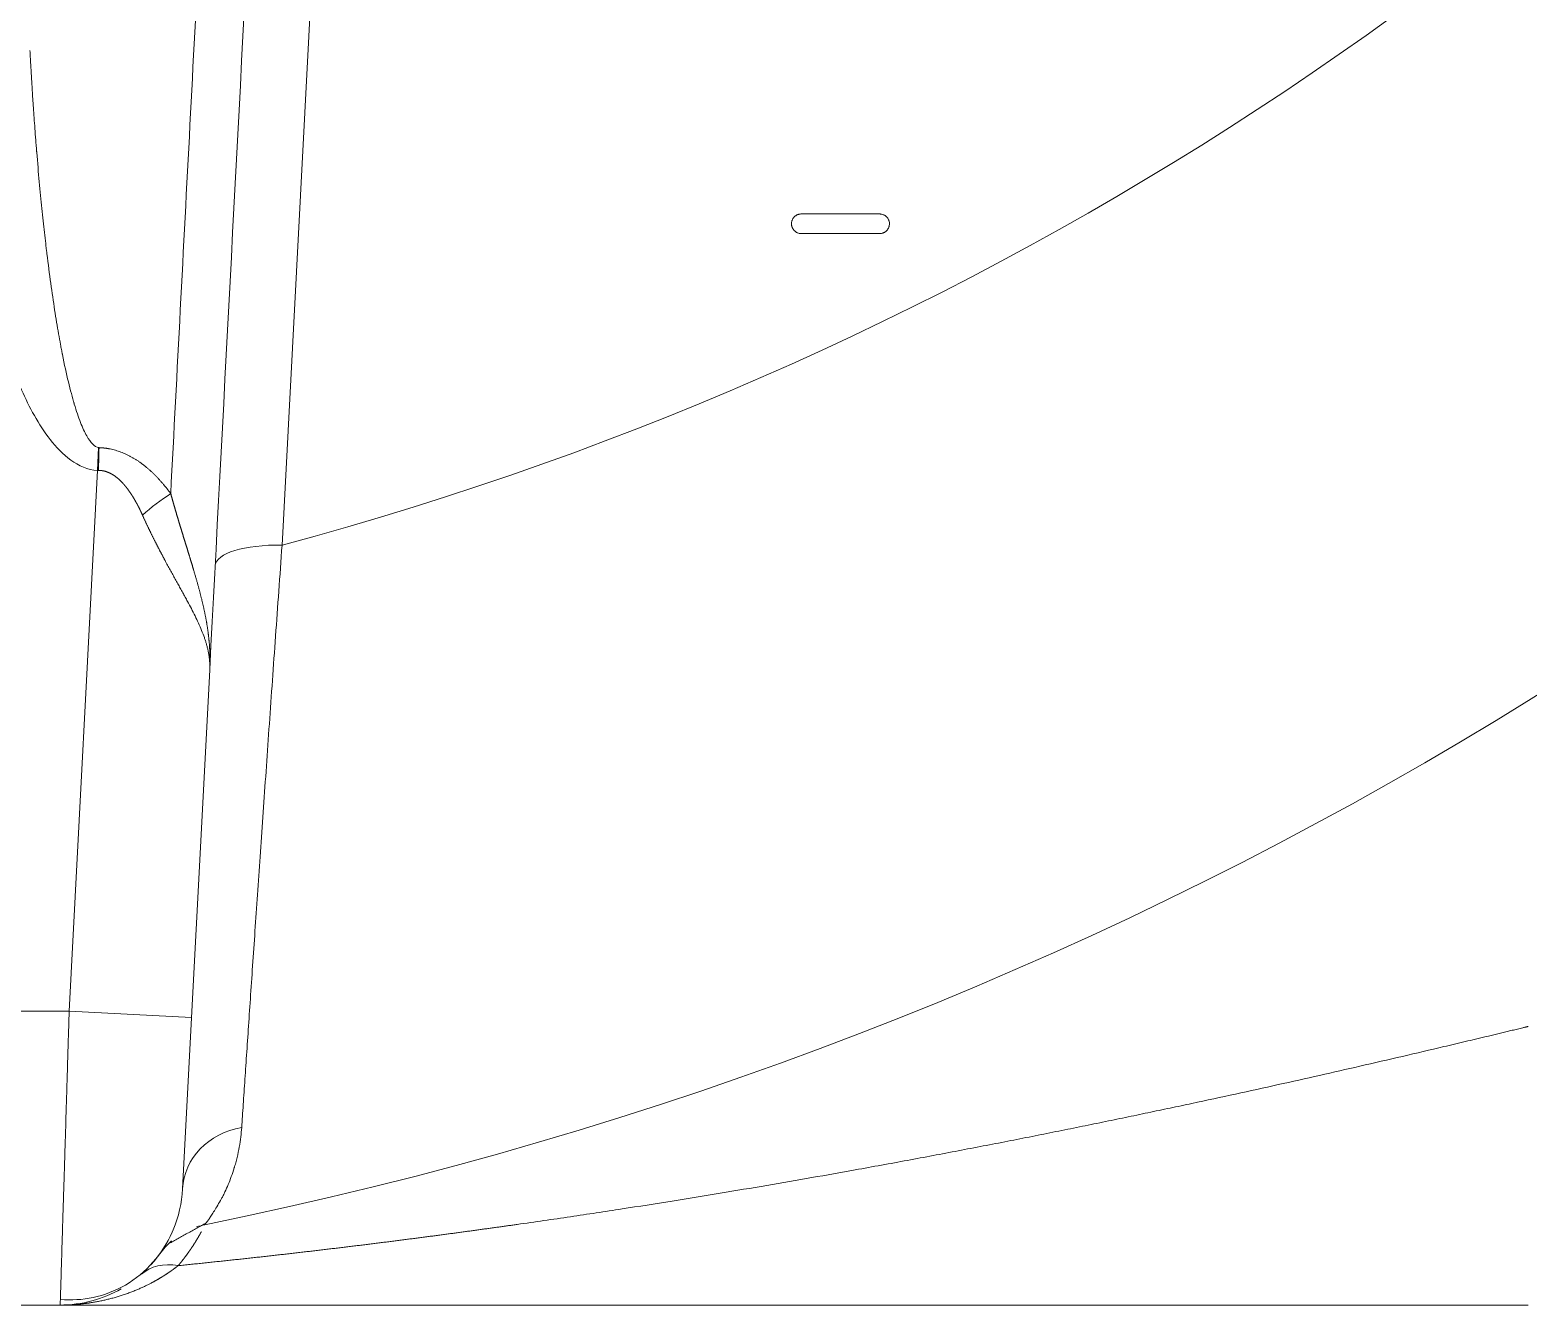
# Model space of a CAD drawing. Header units: millimetres. Extents: x 4664 to 8864, y -38 to 2932.
# Drawn here: x 6347.4 to 6400.6, y 1571.1 to 1616.5 of the extents above; entities that cross this region are included whole.
import ezdxf

# ---------------------------------------------------------------- set-up
doc = ezdxf.new("R2010")
doc.units = ezdxf.units.MM

msp = doc.modelspace()

# ---------------------------------------------------------------- linework, layer by layer
at = {"lineweight": 5}
for p, q in [((6362.103, 1707.573), (6356.369, 1598.158)), ((6377.605, 1609.93), (6374.819, 1609.93)), ((6374.819, 1609.233), (6377.605, 1609.233)), ((6349.811, 1600.817), (6349.843, 1601.625)), ((6348.804, 1581.595), (6349.811, 1600.817)), ((6353.798, 1593.723), (6352.832, 1575.273)), ((6348.804, 1581.595), (6301.515, 1581.595)), ((6353.151, 1581.367), (6348.804, 1581.595)), ((6301.834, 1571.148), (6348.484, 1571.148))]:
    msp.add_line(p, q, dxfattribs=at)
for centre, radius, start, end in [((6325.159, 1714.486), 143.338, 281.4552, 357.26473), ((6325.159, 1714.486), 120.442, 285.01823, 356.70933), ((6348.484, 1575.501), 4.353, 317.7684, 357), ((6354.145, 1571.443), 2.612, 101.4552, 108.1576), ((6354.145, 1571.443), 2.612, 130.6202, 144.3676), ((6348.484, 1575.501), 4.353, 270, 299.8791)]:
    msp.add_arc(centre, radius, start, end, dxfattribs=at)
for centre, major_axis, ratio, start_param, end_param in [((6349.865, 1600.815), (0.063, 2.611), 0.007773, 1.256835, 1.570575), ((6352.412, 1599.174), (2.1, 1.553), 0.256536, 1.383356, 1.872733), ((6356.601, 1597.294), (2.608, -0.137), 0.327583, 1.676949, 3.141593), ((6355.44, 1575.136), (2.608, -0.137), 0.904822, 1.812805, 3.141593), ((6353.102, 1570.287), (1.732, -1.955), 0.691129, 2.428279, 3.141593)]:
    msp.add_ellipse(centre, major_axis=major_axis, ratio=ratio, start_param=start_param, end_param=end_param, dxfattribs=at)
for points, knots in [([(6352.412, 1599.992), (6352.638, 1604.334), (6352.866, 1608.703), (6353.21, 1615.292), (6353.325, 1617.495), (6353.555, 1621.911), (6353.901, 1628.552), (6354.366, 1637.47), (6354.717, 1644.198), (6354.952, 1648.691), (6355.069, 1650.942), (6355.657, 1662.213), (6356.13, 1671.288), (6357.08, 1689.499), (6357.557, 1698.637), (6358.033, 1707.779)], [0, 0, 0, 0, 0.125, 0.125, 0.1875, 0.1875, 0.25, 0.375, 0.4375, 0.4375, 0.5, 0.5, 0.75, 0.75, 1, 1, 1, 1]), ([(6359.77, 1707.658), (6359.262, 1697.967), (6358.754, 1688.284), (6357.744, 1669.01), (6357.24, 1659.399), (6355.742, 1630.799), (6354.757, 1612.01), (6353.798, 1593.723)], [0, 0, 0, 0, 0.25, 0.25, 0.5, 0.5, 1, 1, 1, 1]), ([(6347.41, 1615.738), (6347.41, 1615.738), (6347.412, 1615.699), (6347.418, 1615.585), (6347.426, 1615.434), (6347.431, 1615.34), (6347.444, 1615.113), (6347.452, 1614.981), (6347.47, 1614.679), (6347.48, 1614.51), (6347.504, 1614.133), (6347.517, 1613.926), (6347.548, 1613.474), (6347.565, 1613.229), (6347.595, 1612.834), (6347.605, 1612.697), (6347.621, 1612.486), (6347.63, 1612.378), (6347.64, 1612.249), (6347.645, 1612.184), (6347.648, 1612.152), (6347.649, 1612.135), (6347.65, 1612.127), (6347.65, 1612.123), (6347.651, 1612.121), (6347.651, 1612.12), (6347.651, 1612.119), (6347.651, 1612.119), (6347.651, 1612.119), (6347.651, 1612.119), (6347.651, 1612.119), (6347.651, 1612.119), (6347.681, 1611.754), (6347.711, 1611.405), (6347.772, 1610.74), (6347.803, 1610.424), (6347.864, 1609.823), (6347.894, 1609.539), (6347.939, 1609.136), (6347.962, 1608.941), (6347.987, 1608.724), (6348, 1608.618), (6348.006, 1608.566), (6348.009, 1608.54), (6348.011, 1608.527), (6348.012, 1608.52), (6348.012, 1608.517), (6348.012, 1608.516), (6348.012, 1608.515), (6348.012, 1608.514), (6348.012, 1608.514), (6348.012, 1608.514), (6348.012, 1608.514), (6348.012, 1608.514), (6348.012, 1608.514), (6348.057, 1608.147), (6348.103, 1607.798), (6348.194, 1607.132), (6348.241, 1606.817), (6348.334, 1606.22), (6348.38, 1605.939), (6348.45, 1605.542), (6348.473, 1605.415), (6348.507, 1605.229), (6348.524, 1605.138), (6348.544, 1605.035), (6348.554, 1604.984), (6348.559, 1604.958), (6348.562, 1604.946), (6348.563, 1604.939), (6348.564, 1604.936), (6348.564, 1604.935), (6348.564, 1604.934), (6348.564, 1604.934), (6348.564, 1604.933), (6348.564, 1604.933), (6348.564, 1604.933), (6348.564, 1604.933), (6348.564, 1604.933), (6348.634, 1604.58), (6348.704, 1604.257), (6348.81, 1603.817), (6348.845, 1603.677), (6348.898, 1603.479), (6348.924, 1603.383), (6348.954, 1603.276), (6348.97, 1603.224), (6348.977, 1603.198), (6348.981, 1603.185), (6348.983, 1603.179), (6348.984, 1603.175), (6348.984, 1603.174), (6348.984, 1603.173), (6348.985, 1603.173), (6348.985, 1603.172), (6348.985, 1603.172), (6348.985, 1603.172), (6348.985, 1603.172), (6348.985, 1603.172), (6348.985, 1603.172), (6349.058, 1602.925), (6349.132, 1602.707), (6349.279, 1602.331), (6349.353, 1602.172), (6349.498, 1601.915), (6349.569, 1601.815), (6349.709, 1601.676), (6349.777, 1601.636), (6349.843, 1601.625)], [0, 0, 0, 0, 0.03125, 0.0625, 0.0625, 0.09375, 0.09375, 0.125, 0.125, 0.15625, 0.15625, 0.1875, 0.1875, 0.21875, 0.21875, 0.234375, 0.234375, 0.242187, 0.246094, 0.248047, 0.249023, 0.249512, 0.249756, 0.249878, 0.249939, 0.249969, 0.249985, 0.249992, 0.249996, 0.249998, 0.249998, 0.25, 0.25, 0.3125, 0.3125, 0.375, 0.375, 0.4375, 0.4375, 0.46875, 0.484375, 0.492187, 0.496094, 0.498047, 0.499023, 0.499512, 0.499756, 0.499878, 0.499939, 0.499969, 0.499985, 0.499992, 0.499996, 0.499996, 0.5, 0.5, 0.5625, 0.5625, 0.625, 0.625, 0.6875, 0.6875, 0.71875, 0.71875, 0.734375, 0.742187, 0.746094, 0.748047, 0.749023, 0.749512, 0.749756, 0.749878, 0.749939, 0.749969, 0.749985, 0.749992, 0.749996, 0.749996, 0.75, 0.75, 0.8125, 0.8125, 0.84375, 0.84375, 0.859375, 0.867187, 0.871094, 0.873047, 0.874023, 0.874512, 0.874756, 0.874878, 0.874939, 0.874969, 0.874985, 0.874992, 0.874996, 0.874998, 0.874998, 0.875, 0.875, 0.90625, 0.90625, 0.9375, 0.9375, 0.96875, 0.96875, 1, 1, 1, 1]), ([(6349.811, 1600.817), (6349.462, 1600.831), (6349.138, 1600.98), (6348.58, 1601.387), (6348.344, 1601.64), (6347.71, 1602.452), (6347.388, 1603.06), (6346.555, 1604.918), (6346.17, 1606.24), (6345.556, 1608.879), (6345.332, 1610.211), (6344.989, 1612.894), (6344.873, 1614.244), (6344.802, 1615.602)], [0, 0, 0, 0, 0.0625, 0.0625, 0.125, 0.125, 0.25, 0.25, 0.5, 0.5, 0.75, 0.75, 1, 1, 1, 1]), ([(6374.819, 1609.93), (6374.808, 1609.93), (6374.784, 1609.929), (6374.75, 1609.923), (6374.727, 1609.918), (6374.71, 1609.912), (6374.705, 1609.91), (6374.694, 1609.906), (6374.688, 1609.904), (6374.672, 1609.897), (6374.651, 1609.887), (6374.631, 1609.875), (6374.619, 1609.866), (6374.617, 1609.865), (6374.612, 1609.861), (6374.609, 1609.859), (6374.602, 1609.854), (6374.598, 1609.85), (6374.584, 1609.839), (6374.568, 1609.823), (6374.552, 1609.805), (6374.542, 1609.792), (6374.538, 1609.787), (6374.531, 1609.778), (6374.528, 1609.773), (6374.513, 1609.748), (6374.502, 1609.728), (6374.492, 1609.701), (6374.49, 1609.696), (6374.487, 1609.685), (6374.485, 1609.679), (6374.481, 1609.663), (6374.478, 1609.652), (6374.472, 1609.619), (6374.471, 1609.596), (6374.471, 1609.568), (6374.472, 1609.563), (6374.472, 1609.551), (6374.473, 1609.546), (6374.475, 1609.529), (6374.479, 1609.507), (6374.484, 1609.486), (6374.489, 1609.47), (6374.491, 1609.465), (6374.495, 1609.454), (6374.497, 1609.449), (6374.508, 1609.424), (6374.519, 1609.404), (6374.537, 1609.377), (6374.544, 1609.368), (6374.555, 1609.355), (6374.558, 1609.351), (6374.566, 1609.343), (6374.57, 1609.339), (6374.589, 1609.319), (6374.607, 1609.305), (6374.635, 1609.286), (6374.644, 1609.28), (6374.657, 1609.274), (6374.659, 1609.272), (6374.664, 1609.27), (6374.672, 1609.266), (6374.68, 1609.262), (6374.706, 1609.252), (6374.728, 1609.245), (6374.756, 1609.239), (6374.761, 1609.238), (6374.773, 1609.236), (6374.779, 1609.236), (6374.796, 1609.234), (6374.808, 1609.233), (6374.819, 1609.233)], [0, 0, 0, 0, 0.03125, 0.0625, 0.09375, 0.09375, 0.109375, 0.109375, 0.125, 0.125, 0.15625, 0.1875, 0.1875, 0.195313, 0.195313, 0.203125, 0.203125, 0.21875, 0.21875, 0.25, 0.28125, 0.28125, 0.296875, 0.296875, 0.3125, 0.3125, 0.375, 0.375, 0.390625, 0.390625, 0.40625, 0.40625, 0.4375, 0.4375, 0.5, 0.5, 0.515625, 0.515625, 0.53125, 0.53125, 0.5625, 0.59375, 0.59375, 0.609375, 0.609375, 0.625, 0.625, 0.6875, 0.6875, 0.71875, 0.71875, 0.734375, 0.734375, 0.75, 0.75, 0.8125, 0.8125, 0.84375, 0.84375, 0.851562, 0.851562, 0.859375, 0.875, 0.875, 0.9375, 0.9375, 0.953125, 0.953125, 0.96875, 0.96875, 1, 1, 1, 1]), ([(6377.605, 1609.233), (6377.617, 1609.233), (6377.64, 1609.234), (6377.675, 1609.24), (6377.697, 1609.246), (6377.714, 1609.251), (6377.72, 1609.253), (6377.731, 1609.257), (6377.737, 1609.259), (6377.753, 1609.266), (6377.774, 1609.276), (6377.794, 1609.288), (6377.806, 1609.297), (6377.808, 1609.298), (6377.813, 1609.302), (6377.815, 1609.304), (6377.822, 1609.309), (6377.827, 1609.313), (6377.84, 1609.324), (6377.857, 1609.34), (6377.872, 1609.358), (6377.883, 1609.372), (6377.887, 1609.376), (6377.893, 1609.386), (6377.897, 1609.391), (6377.912, 1609.415), (6377.922, 1609.436), (6377.933, 1609.462), (6377.934, 1609.468), (6377.938, 1609.479), (6377.94, 1609.484), (6377.944, 1609.501), (6377.947, 1609.512), (6377.952, 1609.545), (6377.954, 1609.567), (6377.953, 1609.595), (6377.953, 1609.601), (6377.952, 1609.612), (6377.952, 1609.618), (6377.95, 1609.634), (6377.946, 1609.656), (6377.94, 1609.678), (6377.935, 1609.693), (6377.933, 1609.699), (6377.929, 1609.709), (6377.927, 1609.714), (6377.916, 1609.74), (6377.906, 1609.759), (6377.887, 1609.786), (6377.88, 1609.795), (6377.87, 1609.808), (6377.866, 1609.812), (6377.859, 1609.821), (6377.855, 1609.825), (6377.835, 1609.844), (6377.818, 1609.858), (6377.79, 1609.877), (6377.78, 1609.883), (6377.765, 1609.891), (6377.76, 1609.894), (6377.75, 1609.898), (6377.745, 1609.901), (6377.719, 1609.912), (6377.697, 1609.918), (6377.669, 1609.924), (6377.663, 1609.925), (6377.652, 1609.927), (6377.646, 1609.927), (6377.629, 1609.929), (6377.617, 1609.93), (6377.605, 1609.93)], [0, 0, 0, 0, 0.03125, 0.0625, 0.09375, 0.09375, 0.109375, 0.109375, 0.125, 0.125, 0.15625, 0.1875, 0.1875, 0.195313, 0.195313, 0.203125, 0.203125, 0.21875, 0.21875, 0.25, 0.28125, 0.28125, 0.296875, 0.296875, 0.3125, 0.3125, 0.375, 0.375, 0.390625, 0.390625, 0.40625, 0.40625, 0.4375, 0.4375, 0.5, 0.5, 0.515625, 0.515625, 0.53125, 0.53125, 0.5625, 0.59375, 0.59375, 0.609375, 0.609375, 0.625, 0.625, 0.6875, 0.6875, 0.71875, 0.71875, 0.734375, 0.734375, 0.75, 0.75, 0.8125, 0.8125, 0.84375, 0.84375, 0.859375, 0.859375, 0.875, 0.875, 0.9375, 0.9375, 0.953125, 0.953125, 0.96875, 0.96875, 1, 1, 1, 1]), ([(6349.865, 1601.622), (6349.869, 1601.622), (6349.875, 1601.621), (6349.885, 1601.621), (6349.895, 1601.621), (6349.905, 1601.62), (6349.915, 1601.62), (6349.924, 1601.619), (6349.934, 1601.619), (6349.944, 1601.618), (6349.954, 1601.618), (6349.964, 1601.617), (6349.974, 1601.616), (6349.984, 1601.616), (6349.994, 1601.615), (6350.003, 1601.614), (6350.013, 1601.613), (6350.023, 1601.612), (6350.033, 1601.611), (6350.043, 1601.61), (6350.053, 1601.609), (6350.063, 1601.608), (6350.073, 1601.607), (6350.082, 1601.606), (6350.092, 1601.604), (6350.102, 1601.603), (6350.112, 1601.602), (6350.122, 1601.601), (6350.132, 1601.599), (6350.142, 1601.598), (6350.152, 1601.596), (6350.162, 1601.595), (6350.172, 1601.593), (6350.181, 1601.591), (6350.191, 1601.59), (6350.201, 1601.588), (6350.211, 1601.586), (6350.221, 1601.584), (6350.231, 1601.582), (6350.241, 1601.581), (6350.251, 1601.579), (6350.289, 1601.571), (6350.356, 1601.556), (6350.451, 1601.53), (6350.546, 1601.501), (6350.639, 1601.468), (6350.731, 1601.432), (6350.82, 1601.392), (6350.91, 1601.349), (6350.997, 1601.303), (6351.083, 1601.255), (6351.167, 1601.204), (6351.25, 1601.15), (6351.317, 1601.103), (6351.369, 1601.065), (6351.407, 1601.037), (6351.444, 1601.008), (6351.482, 1600.979), (6351.519, 1600.949), (6351.556, 1600.919), (6351.593, 1600.888), (6351.629, 1600.856), (6351.666, 1600.824), (6351.702, 1600.791), (6351.738, 1600.758), (6351.774, 1600.724), (6351.81, 1600.689), (6351.846, 1600.654), (6351.881, 1600.619), (6351.927, 1600.572), (6351.982, 1600.514), (6352.046, 1600.443), (6352.11, 1600.37), (6352.16, 1600.312), (6352.195, 1600.269), (6352.217, 1600.243), (6352.238, 1600.216), (6352.26, 1600.19), (6352.282, 1600.162), (6352.303, 1600.135), (6352.325, 1600.107), (6352.347, 1600.079), (6352.368, 1600.05), (6352.39, 1600.021), (6352.405, 1600.002), (6352.412, 1599.992)], [0, 0, 0, 0, 0.003096, 0.006194, 0.009292, 0.012391, 0.015492, 0.018593, 0.021696, 0.024801, 0.027906, 0.031014, 0.034123, 0.037233, 0.040345, 0.043459, 0.046575, 0.049692, 0.052812, 0.055934, 0.059057, 0.062183, 0.065312, 0.068442, 0.071575, 0.07471, 0.077848, 0.080988, 0.084132, 0.087277, 0.090426, 0.093577, 0.096732, 0.099889, 0.103049, 0.106213, 0.10938, 0.112549, 0.115723, 0.118899, 0.122079, 0.125263, 0.155904, 0.186838, 0.218117, 0.249795, 0.280514, 0.311573, 0.343012, 0.374874, 0.405803, 0.437044, 0.468627, 0.500584, 0.515525, 0.530545, 0.545645, 0.560828, 0.576096, 0.591452, 0.606896, 0.622432, 0.638062, 0.653787, 0.66961, 0.685532, 0.701555, 0.717682, 0.733914, 0.750252, 0.780585, 0.811464, 0.842899, 0.8749, 0.885815, 0.89682, 0.907916, 0.919104, 0.930383, 0.941754, 0.953218, 0.964774, 0.976423, 0.988165, 1, 1, 1, 1]), ([(6351.407, 1599.226), (6351.405, 1599.232), (6351.399, 1599.243), (6351.392, 1599.261), (6351.384, 1599.278), (6351.376, 1599.295), (6351.368, 1599.311), (6351.36, 1599.328), (6351.353, 1599.345), (6351.345, 1599.361), (6351.337, 1599.378), (6351.329, 1599.394), (6351.321, 1599.41), (6351.313, 1599.427), (6351.305, 1599.443), (6351.297, 1599.459), (6351.289, 1599.475), (6351.282, 1599.49), (6351.274, 1599.506), (6351.266, 1599.522), (6351.258, 1599.537), (6351.25, 1599.553), (6351.242, 1599.568), (6351.234, 1599.583), (6351.226, 1599.598), (6351.218, 1599.613), (6351.21, 1599.628), (6351.202, 1599.643), (6351.194, 1599.658), (6351.186, 1599.673), (6351.178, 1599.687), (6351.17, 1599.702), (6351.162, 1599.716), (6351.154, 1599.73), (6351.146, 1599.745), (6351.137, 1599.759), (6351.129, 1599.773), (6351.121, 1599.787), (6351.113, 1599.801), (6351.105, 1599.814), (6351.097, 1599.828), (6351.089, 1599.842), (6351.081, 1599.855), (6351.072, 1599.868), (6351.064, 1599.882), (6351.056, 1599.895), (6351.048, 1599.908), (6351.04, 1599.921), (6351.032, 1599.934), (6351.023, 1599.947), (6351.015, 1599.959), (6351.007, 1599.972), (6350.999, 1599.984), (6350.99, 1599.997), (6350.982, 1600.009), (6350.974, 1600.022), (6350.966, 1600.034), (6350.957, 1600.046), (6350.949, 1600.058), (6350.941, 1600.07), (6350.933, 1600.081), (6350.924, 1600.093), (6350.916, 1600.105), (6350.908, 1600.116), (6350.899, 1600.127), (6350.891, 1600.139), (6350.883, 1600.15), (6350.874, 1600.161), (6350.866, 1600.172), (6350.858, 1600.183), (6350.849, 1600.194), (6350.841, 1600.205), (6350.833, 1600.215), (6350.824, 1600.226), (6350.816, 1600.236), (6350.808, 1600.247), (6350.799, 1600.257), (6350.791, 1600.267), (6350.782, 1600.277), (6350.774, 1600.287), (6350.765, 1600.297), (6350.757, 1600.307), (6350.749, 1600.317), (6350.74, 1600.326), (6350.732, 1600.336), (6350.723, 1600.345), (6350.714, 1600.356), (6350.704, 1600.367), (6350.693, 1600.379), (6350.681, 1600.39), (6350.67, 1600.402), (6350.659, 1600.414), (6350.648, 1600.425), (6350.637, 1600.436), (6350.625, 1600.447), (6350.614, 1600.458), (6350.603, 1600.469), (6350.591, 1600.479), (6350.58, 1600.49), (6350.569, 1600.5), (6350.558, 1600.51), (6350.546, 1600.52), (6350.535, 1600.529), (6350.523, 1600.539), (6350.512, 1600.548), (6350.501, 1600.557), (6350.489, 1600.567), (6350.478, 1600.575), (6350.466, 1600.584), (6350.455, 1600.593), (6350.444, 1600.601), (6350.432, 1600.609), (6350.421, 1600.618), (6350.409, 1600.625), (6350.398, 1600.633), (6350.386, 1600.641), (6350.375, 1600.648), (6350.363, 1600.656), (6350.352, 1600.663), (6350.34, 1600.67), (6350.328, 1600.676), (6350.317, 1600.683), (6350.305, 1600.69), (6350.294, 1600.696), (6350.282, 1600.702), (6350.27, 1600.708), (6350.259, 1600.714), (6350.247, 1600.72), (6350.235, 1600.725), (6350.224, 1600.73), (6350.212, 1600.736), (6350.2, 1600.741), (6350.189, 1600.745), (6350.177, 1600.75), (6350.165, 1600.755), (6350.153, 1600.759), (6350.142, 1600.763), (6350.13, 1600.767), (6350.118, 1600.771), (6350.106, 1600.775), (6350.095, 1600.778), (6350.083, 1600.782), (6350.071, 1600.785), (6350.059, 1600.788), (6350.047, 1600.791), (6350.036, 1600.794), (6350.024, 1600.796), (6350.012, 1600.799), (6350, 1600.801), (6349.988, 1600.803), (6349.976, 1600.805), (6349.964, 1600.807), (6349.952, 1600.809), (6349.941, 1600.81), (6349.929, 1600.811), (6349.917, 1600.813), (6349.905, 1600.813), (6349.893, 1600.814), (6349.881, 1600.815), (6349.869, 1600.815), (6349.857, 1600.816), (6349.849, 1600.816), (6349.845, 1600.816)], [0, 0, 0, 0, 0.008114, 0.016192, 0.024235, 0.032243, 0.040216, 0.048154, 0.056057, 0.063926, 0.071759, 0.079557, 0.087321, 0.09505, 0.102744, 0.110404, 0.118029, 0.125619, 0.133175, 0.140697, 0.148184, 0.155637, 0.163056, 0.17044, 0.17779, 0.185106, 0.192388, 0.199636, 0.20685, 0.214031, 0.221177, 0.22829, 0.235369, 0.242414, 0.249426, 0.256404, 0.263349, 0.27026, 0.277138, 0.283983, 0.290795, 0.297573, 0.304319, 0.311032, 0.317711, 0.324358, 0.330972, 0.337554, 0.344103, 0.350619, 0.357103, 0.363555, 0.369975, 0.376362, 0.382717, 0.38904, 0.395331, 0.401591, 0.407818, 0.414014, 0.420179, 0.426312, 0.432414, 0.438484, 0.444523, 0.450532, 0.456509, 0.462455, 0.468371, 0.474256, 0.48011, 0.485934, 0.491728, 0.497491, 0.503225, 0.508928, 0.514602, 0.520246, 0.52586, 0.531445, 0.537001, 0.542527, 0.548024, 0.553492, 0.558932, 0.564342, 0.569725, 0.576759, 0.583746, 0.590685, 0.597578, 0.604425, 0.611225, 0.61798, 0.62469, 0.631355, 0.637975, 0.644551, 0.651084, 0.657574, 0.66402, 0.670425, 0.676787, 0.683109, 0.689389, 0.695629, 0.701829, 0.707989, 0.714111, 0.720194, 0.726239, 0.732247, 0.738218, 0.744153, 0.750052, 0.755917, 0.761746, 0.767542, 0.773305, 0.779035, 0.784733, 0.790399, 0.796035, 0.801641, 0.807217, 0.812765, 0.818285, 0.823777, 0.829243, 0.834684, 0.840099, 0.84549, 0.850857, 0.856201, 0.861524, 0.866825, 0.872106, 0.877367, 0.88261, 0.887834, 0.893042, 0.898233, 0.903408, 0.90857, 0.913717, 0.918852, 0.923975, 0.929086, 0.934188, 0.93928, 0.944364, 0.949441, 0.954511, 0.959575, 0.964635, 0.969691, 0.974744, 0.979796, 0.984846, 0.989896, 0.994947, 1, 1, 1, 1]), ([(6352.412, 1599.992), (6352.414, 1599.984), (6352.419, 1599.967), (6352.426, 1599.941), (6352.433, 1599.916), (6352.44, 1599.89), (6352.447, 1599.864), (6352.454, 1599.839), (6352.461, 1599.813), (6352.469, 1599.788), (6352.476, 1599.762), (6352.483, 1599.737), (6352.49, 1599.711), (6352.497, 1599.686), (6352.505, 1599.66), (6352.512, 1599.635), (6352.519, 1599.609), (6352.527, 1599.584), (6352.534, 1599.558), (6352.541, 1599.533), (6352.549, 1599.507), (6352.556, 1599.482), (6352.563, 1599.456), (6352.571, 1599.431), (6352.578, 1599.406), (6352.586, 1599.38), (6352.593, 1599.355), (6352.6, 1599.329), (6352.608, 1599.304), (6352.615, 1599.279), (6352.623, 1599.253), (6352.63, 1599.228), (6352.638, 1599.202), (6352.646, 1599.177), (6352.653, 1599.152), (6352.661, 1599.126), (6352.668, 1599.101), (6352.676, 1599.076), (6352.683, 1599.05), (6352.691, 1599.025), (6352.699, 1599), (6352.706, 1598.975), (6352.714, 1598.949), (6352.722, 1598.924), (6352.729, 1598.899), (6352.737, 1598.873), (6352.745, 1598.848), (6352.752, 1598.823), (6352.76, 1598.798), (6352.768, 1598.773), (6352.775, 1598.747), (6352.783, 1598.722), (6352.791, 1598.697), (6352.798, 1598.672), (6352.806, 1598.647), (6352.814, 1598.622), (6352.822, 1598.596), (6352.829, 1598.571), (6352.837, 1598.546), (6352.845, 1598.521), (6352.853, 1598.496), (6352.86, 1598.471), (6352.868, 1598.446), (6352.876, 1598.421), (6352.884, 1598.396), (6352.891, 1598.371), (6352.899, 1598.346), (6352.907, 1598.321), (6352.914, 1598.296), (6352.922, 1598.271), (6352.93, 1598.246), (6352.938, 1598.221), (6352.945, 1598.196), (6352.953, 1598.171), (6352.961, 1598.146), (6352.969, 1598.121), (6352.976, 1598.096), (6352.984, 1598.071), (6352.992, 1598.046), (6352.999, 1598.022), (6353.007, 1597.997), (6353.015, 1597.972), (6353.022, 1597.947), (6353.03, 1597.922), (6353.038, 1597.897), (6353.045, 1597.873), (6353.053, 1597.848), (6353.061, 1597.823), (6353.068, 1597.798), (6353.076, 1597.774), (6353.083, 1597.749), (6353.091, 1597.724), (6353.098, 1597.7), (6353.106, 1597.675), (6353.113, 1597.65), (6353.121, 1597.626), (6353.128, 1597.601), (6353.136, 1597.576), (6353.143, 1597.552), (6353.151, 1597.527), (6353.158, 1597.503), (6353.166, 1597.478), (6353.173, 1597.453), (6353.18, 1597.429), (6353.188, 1597.404), (6353.195, 1597.38), (6353.202, 1597.355), (6353.21, 1597.331), (6353.22, 1597.296), (6353.233, 1597.251), (6353.25, 1597.195), (6353.266, 1597.14), (6353.282, 1597.085), (6353.297, 1597.031), (6353.313, 1596.977), (6353.328, 1596.924), (6353.343, 1596.87), (6353.358, 1596.818), (6353.372, 1596.765), (6353.387, 1596.713), (6353.401, 1596.661), (6353.415, 1596.61), (6353.429, 1596.559), (6353.442, 1596.508), (6353.455, 1596.458), (6353.468, 1596.407), (6353.481, 1596.358), (6353.493, 1596.308), (6353.506, 1596.259), (6353.518, 1596.211), (6353.529, 1596.162), (6353.541, 1596.115), (6353.552, 1596.067), (6353.563, 1596.02), (6353.574, 1595.973), (6353.584, 1595.926), (6353.594, 1595.88), (6353.604, 1595.834), (6353.614, 1595.788), (6353.624, 1595.743), (6353.633, 1595.697), (6353.642, 1595.653), (6353.65, 1595.608), (6353.659, 1595.564), (6353.667, 1595.52), (6353.675, 1595.477), (6353.683, 1595.434), (6353.69, 1595.391), (6353.697, 1595.348), (6353.704, 1595.306), (6353.711, 1595.264), (6353.717, 1595.223), (6353.723, 1595.181), (6353.729, 1595.14), (6353.735, 1595.099), (6353.74, 1595.059), (6353.746, 1595.019), (6353.751, 1594.979), (6353.755, 1594.939), (6353.76, 1594.9), (6353.764, 1594.861), (6353.768, 1594.822), (6353.772, 1594.784), (6353.776, 1594.745), (6353.779, 1594.708), (6353.783, 1594.67), (6353.786, 1594.633), (6353.788, 1594.595), (6353.791, 1594.559), (6353.793, 1594.522), (6353.796, 1594.486), (6353.798, 1594.45), (6353.799, 1594.414), (6353.801, 1594.379), (6353.803, 1594.343), (6353.804, 1594.308), (6353.805, 1594.274), (6353.806, 1594.239), (6353.806, 1594.205), (6353.807, 1594.171), (6353.807, 1594.138), (6353.808, 1594.104), (6353.808, 1594.071), (6353.808, 1594.038), (6353.807, 1594.006), (6353.807, 1593.973), (6353.806, 1593.941), (6353.806, 1593.909), (6353.805, 1593.878), (6353.804, 1593.846), (6353.803, 1593.815), (6353.801, 1593.784), (6353.8, 1593.754), (6353.799, 1593.733), (6353.798, 1593.723)], [0, 0, 0, 0, 0.003646, 0.007293, 0.010943, 0.014594, 0.018247, 0.021902, 0.025558, 0.029217, 0.032877, 0.036539, 0.040202, 0.043868, 0.047535, 0.051204, 0.054875, 0.058547, 0.062222, 0.065898, 0.069576, 0.073255, 0.076937, 0.08062, 0.084305, 0.087992, 0.09168, 0.095371, 0.099063, 0.102757, 0.106452, 0.11015, 0.113849, 0.11755, 0.121253, 0.124957, 0.128663, 0.132372, 0.136081, 0.139793, 0.143506, 0.147221, 0.150938, 0.154657, 0.158377, 0.162099, 0.165823, 0.169548, 0.173275, 0.177004, 0.180735, 0.184468, 0.188202, 0.191938, 0.195675, 0.199415, 0.203156, 0.206898, 0.210643, 0.214389, 0.218137, 0.221887, 0.225638, 0.229391, 0.233145, 0.236902, 0.24066, 0.244419, 0.248181, 0.251944, 0.255708, 0.259475, 0.263243, 0.267012, 0.270784, 0.274556, 0.278331, 0.282107, 0.285885, 0.289664, 0.293445, 0.297228, 0.301012, 0.304798, 0.308585, 0.312374, 0.316165, 0.319957, 0.323751, 0.327546, 0.331343, 0.335141, 0.338941, 0.342743, 0.346546, 0.35035, 0.354156, 0.357964, 0.361773, 0.365583, 0.369395, 0.373209, 0.377024, 0.38084, 0.384658, 0.388477, 0.392298, 0.39612, 0.399944, 0.408677, 0.417372, 0.426029, 0.434648, 0.443229, 0.451772, 0.460276, 0.468742, 0.47717, 0.485559, 0.493909, 0.502221, 0.510494, 0.518728, 0.526922, 0.535078, 0.543194, 0.551272, 0.559309, 0.567308, 0.575266, 0.583185, 0.591065, 0.598904, 0.606704, 0.614464, 0.622184, 0.629863, 0.637503, 0.645102, 0.652661, 0.66018, 0.667658, 0.675096, 0.682494, 0.689851, 0.697167, 0.704442, 0.711677, 0.718871, 0.726024, 0.733137, 0.740208, 0.747239, 0.754228, 0.761177, 0.768084, 0.774951, 0.781776, 0.78856, 0.795303, 0.802005, 0.808666, 0.815285, 0.821864, 0.828401, 0.834896, 0.841351, 0.847764, 0.854136, 0.860466, 0.866755, 0.873003, 0.879209, 0.885374, 0.891498, 0.897581, 0.903622, 0.909621, 0.91558, 0.921497, 0.927372, 0.933207, 0.939, 0.944752, 0.950462, 0.956131, 0.961759, 0.967346, 0.972891, 0.978395, 0.983858, 0.98928, 0.994661, 1, 1, 1, 1]), ([(6353.798, 1593.723), (6353.799, 1593.727), (6353.799, 1593.733), (6353.799, 1593.743), (6353.8, 1593.753), (6353.8, 1593.763), (6353.801, 1593.773), (6353.801, 1593.782), (6353.801, 1593.792), (6353.801, 1593.802), (6353.801, 1593.811), (6353.802, 1593.821), (6353.802, 1593.83), (6353.802, 1593.84), (6353.802, 1593.849), (6353.802, 1593.858), (6353.802, 1593.868), (6353.802, 1593.877), (6353.801, 1593.886), (6353.801, 1593.896), (6353.801, 1593.905), (6353.801, 1593.914), (6353.801, 1593.923), (6353.8, 1593.932), (6353.8, 1593.941), (6353.8, 1593.95), (6353.799, 1593.959), (6353.799, 1593.968), (6353.798, 1593.976), (6353.798, 1593.985), (6353.797, 1593.994), (6353.797, 1594.002), (6353.796, 1594.011), (6353.796, 1594.02), (6353.795, 1594.028), (6353.794, 1594.037), (6353.794, 1594.045), (6353.793, 1594.054), (6353.792, 1594.062), (6353.792, 1594.07), (6353.791, 1594.079), (6353.79, 1594.087), (6353.789, 1594.095), (6353.788, 1594.103), (6353.788, 1594.111), (6353.787, 1594.119), (6353.786, 1594.127), (6353.785, 1594.135), (6353.784, 1594.143), (6353.783, 1594.151), (6353.782, 1594.159), (6353.781, 1594.167), (6353.78, 1594.174), (6353.779, 1594.182), (6353.778, 1594.19), (6353.777, 1594.197), (6353.776, 1594.205), (6353.775, 1594.212), (6353.774, 1594.22), (6353.773, 1594.227), (6353.772, 1594.235), (6353.771, 1594.242), (6353.769, 1594.249), (6353.768, 1594.257), (6353.767, 1594.264), (6353.766, 1594.271), (6353.765, 1594.278), (6353.757, 1594.324), (6353.741, 1594.407), (6353.713, 1594.527), (6353.681, 1594.644), (6353.646, 1594.758), (6353.592, 1594.918), (6353.513, 1595.126), (6353.401, 1595.383), (6353.278, 1595.64), (6353.148, 1595.897), (6353.029, 1596.12), (6352.926, 1596.311), (6352.84, 1596.468), (6352.752, 1596.627), (6352.663, 1596.787), (6352.573, 1596.949), (6352.483, 1597.113), (6352.392, 1597.278), (6352.3, 1597.445), (6352.234, 1597.568), (6352.192, 1597.646), (6352.174, 1597.68), (6352.156, 1597.713), (6352.138, 1597.746), (6352.12, 1597.78), (6352.102, 1597.813), (6352.085, 1597.847), (6352.067, 1597.881), (6352.049, 1597.915), (6352.031, 1597.949), (6352.013, 1597.983), (6351.996, 1598.017), (6351.978, 1598.051), (6351.96, 1598.085), (6351.942, 1598.12), (6351.925, 1598.154), (6351.907, 1598.188), (6351.889, 1598.223), (6351.872, 1598.258), (6351.854, 1598.293), (6351.837, 1598.327), (6351.819, 1598.362), (6351.801, 1598.397), (6351.784, 1598.433), (6351.766, 1598.468), (6351.749, 1598.503), (6351.731, 1598.538), (6351.714, 1598.574), (6351.697, 1598.609), (6351.679, 1598.645), (6351.662, 1598.681), (6351.645, 1598.716), (6351.628, 1598.752), (6351.61, 1598.788), (6351.593, 1598.824), (6351.576, 1598.86), (6351.559, 1598.897), (6351.542, 1598.933), (6351.525, 1598.969), (6351.508, 1599.006), (6351.491, 1599.042), (6351.474, 1599.079), (6351.457, 1599.116), (6351.441, 1599.152), (6351.424, 1599.189), (6351.413, 1599.214), (6351.407, 1599.226)], [0, 0, 0, 0, 0.002241, 0.004472, 0.006691, 0.008901, 0.011099, 0.013286, 0.015463, 0.017629, 0.019785, 0.02193, 0.024063, 0.026187, 0.028299, 0.030401, 0.032492, 0.034572, 0.036642, 0.038701, 0.040749, 0.042787, 0.044813, 0.046829, 0.048835, 0.050829, 0.052813, 0.054786, 0.056748, 0.0587, 0.060641, 0.062571, 0.064491, 0.066399, 0.068297, 0.070185, 0.072061, 0.073927, 0.075782, 0.077627, 0.07946, 0.081283, 0.083096, 0.084897, 0.086688, 0.088468, 0.090238, 0.091996, 0.093744, 0.095481, 0.097208, 0.098924, 0.100629, 0.102323, 0.104006, 0.105679, 0.107342, 0.108993, 0.110634, 0.112264, 0.113883, 0.115491, 0.117089, 0.118676, 0.120253, 0.121819, 0.123373, 0.124918, 0.151665, 0.177527, 0.202504, 0.226597, 0.249807, 0.302644, 0.354047, 0.404035, 0.452632, 0.499863, 0.528051, 0.556122, 0.584083, 0.611939, 0.639696, 0.667361, 0.69494, 0.72244, 0.749867, 0.75524, 0.760615, 0.765992, 0.771372, 0.776754, 0.782138, 0.787524, 0.792914, 0.798305, 0.803699, 0.809096, 0.814496, 0.819898, 0.825303, 0.83071, 0.836121, 0.841534, 0.846951, 0.85237, 0.857793, 0.863218, 0.868647, 0.874079, 0.879514, 0.884952, 0.890394, 0.895839, 0.901288, 0.90674, 0.912195, 0.917654, 0.923117, 0.928583, 0.934053, 0.939527, 0.945005, 0.950486, 0.955972, 0.961461, 0.966954, 0.972451, 0.977953, 0.983458, 0.988968, 0.994482, 1, 1, 1, 1]), ([(6356.369, 1598.158), (6356.33, 1597.61), (6356.252, 1596.522), (6356.137, 1594.917), (6356.026, 1593.341), (6355.917, 1591.8), (6355.847, 1590.797), (6355.778, 1589.809), (6355.744, 1589.322), (6355.678, 1588.364), (6355.645, 1587.893), (6355.581, 1586.967), (6355.549, 1586.512), (6355.488, 1585.621), (6355.458, 1585.185), (6355.399, 1584.331), (6355.371, 1583.915), (6355.315, 1583.102), (6355.288, 1582.706), (6355.236, 1581.936), (6355.211, 1581.563), (6355.162, 1580.839), (6355.138, 1580.488), (6355.093, 1579.813), (6355.071, 1579.487), (6355.029, 1578.862), (6355.009, 1578.563), (6354.97, 1577.991), (6354.952, 1577.719), (6354.935, 1577.46)], [0, 0, 0, 0, 0.0625, 0.125, 0.1875, 0.25, 0.3125, 0.3125, 0.375, 0.375, 0.4375, 0.4375, 0.5, 0.5, 0.5625, 0.5625, 0.625, 0.625, 0.6875, 0.6875, 0.75, 0.75, 0.8125, 0.8125, 0.875, 0.875, 0.9375, 0.9375, 1, 1, 1, 1]), ([(6348.491, 1571.348), (6348.493, 1571.408), (6348.495, 1571.481), (6348.5, 1571.662), (6348.504, 1571.773), (6348.512, 1572.028), (6348.516, 1572.172), (6348.526, 1572.493), (6348.531, 1572.669), (6348.543, 1573.055), (6348.549, 1573.264), (6348.559, 1573.6), (6348.563, 1573.717), (6348.568, 1573.897), (6348.571, 1573.988), (6348.575, 1574.097), (6348.576, 1574.152), (6348.577, 1574.18), (6348.578, 1574.194), (6348.578, 1574.201), (6348.578, 1574.204), (6348.578, 1574.206), (6348.578, 1574.207), (6348.578, 1574.207), (6348.578, 1574.208), (6348.578, 1574.208), (6348.578, 1574.208), (6348.578, 1574.208), (6348.578, 1574.208), (6348.58, 1574.29), (6348.583, 1574.376), (6348.589, 1574.556), (6348.592, 1574.65), (6348.598, 1574.847), (6348.601, 1574.949), (6348.608, 1575.162), (6348.611, 1575.274), (6348.618, 1575.505), (6348.622, 1575.625), (6348.63, 1575.874), (6348.634, 1576.003), (6348.642, 1576.272), (6348.646, 1576.411), (6348.655, 1576.698), (6348.66, 1576.847), (6348.669, 1577.154), (6348.674, 1577.312), (6348.684, 1577.639), (6348.689, 1577.807), (6348.7, 1578.154), (6348.705, 1578.332), (6348.716, 1578.698), (6348.722, 1578.885), (6348.733, 1579.27), (6348.739, 1579.467), (6348.751, 1579.87), (6348.758, 1580.076), (6348.77, 1580.497), (6348.777, 1580.711), (6348.79, 1581.148), (6348.797, 1581.37), (6348.804, 1581.595)], [0, 0, 0, 0, 0.065873, 0.065873, 0.137729, 0.137729, 0.209585, 0.209585, 0.281441, 0.281441, 0.353297, 0.353297, 0.389225, 0.389225, 0.407189, 0.416171, 0.420662, 0.422907, 0.42403, 0.424591, 0.424872, 0.425013, 0.425083, 0.425118, 0.425135, 0.425144, 0.425148, 0.425148, 0.425153, 0.425153, 0.461081, 0.461081, 0.497009, 0.497009, 0.532937, 0.532937, 0.568865, 0.568865, 0.604793, 0.604793, 0.640721, 0.640721, 0.676648, 0.676648, 0.712576, 0.712576, 0.748504, 0.748504, 0.784432, 0.784432, 0.82036, 0.82036, 0.856288, 0.856288, 0.892216, 0.892216, 0.928144, 0.928144, 0.964072, 0.964072, 1, 1, 1, 1]), ([(6352.677, 1572.548), (6352.712, 1572.552), (6352.783, 1572.559), (6352.89, 1572.57), (6352.996, 1572.581), (6353.102, 1572.592), (6353.208, 1572.602), (6353.314, 1572.613), (6353.419, 1572.624), (6353.524, 1572.635), (6353.629, 1572.646), (6353.733, 1572.657), (6353.838, 1572.668), (6353.942, 1572.679), (6354.046, 1572.69), (6354.15, 1572.701), (6354.253, 1572.712), (6354.356, 1572.723), (6354.459, 1572.734), (6354.562, 1572.745), (6354.664, 1572.756), (6354.767, 1572.767), (6354.869, 1572.778), (6354.971, 1572.789), (6355.072, 1572.8), (6355.173, 1572.811), (6355.275, 1572.822), (6355.375, 1572.833), (6355.476, 1572.844), (6355.576, 1572.855), (6355.677, 1572.866), (6355.776, 1572.878), (6355.876, 1572.889), (6355.976, 1572.9), (6356.075, 1572.911), (6356.174, 1572.922), (6356.273, 1572.933), (6356.371, 1572.944), (6356.469, 1572.956), (6356.567, 1572.967), (6356.665, 1572.978), (6356.763, 1572.989), (6356.86, 1573), (6356.957, 1573.012), (6357.054, 1573.023), (6357.151, 1573.034), (6357.247, 1573.045), (6357.343, 1573.057), (6357.439, 1573.068), (6357.535, 1573.079), (6357.63, 1573.09), (6357.725, 1573.102), (6357.82, 1573.113), (6357.915, 1573.124), (6358.01, 1573.135), (6358.104, 1573.147), (6358.198, 1573.158), (6358.292, 1573.169), (6358.385, 1573.18), (6358.478, 1573.192), (6358.572, 1573.203), (6358.664, 1573.214), (6358.757, 1573.225), (6358.849, 1573.237), (6358.941, 1573.248), (6359.033, 1573.259), (6359.125, 1573.27), (6359.216, 1573.282), (6359.308, 1573.293), (6359.399, 1573.304), (6359.489, 1573.316), (6359.58, 1573.327), (6359.67, 1573.338), (6359.76, 1573.349), (6359.85, 1573.361), (6359.939, 1573.372), (6360.029, 1573.383), (6360.118, 1573.394), (6360.206, 1573.406), (6360.295, 1573.417), (6360.383, 1573.428), (6360.471, 1573.439), (6360.559, 1573.451), (6360.647, 1573.462), (6360.734, 1573.473), (6360.822, 1573.484), (6360.908, 1573.496), (6360.995, 1573.507), (6361.082, 1573.518), (6361.168, 1573.529), (6361.254, 1573.54), (6361.339, 1573.552), (6361.425, 1573.563), (6361.51, 1573.574), (6361.595, 1573.585), (6361.68, 1573.596), (6361.765, 1573.607), (6361.849, 1573.619), (6361.933, 1573.63), (6362.017, 1573.641), (6362.1, 1573.652), (6362.184, 1573.663), (6362.267, 1573.674), (6362.35, 1573.685), (6362.432, 1573.696), (6362.515, 1573.707), (6362.597, 1573.719), (6362.679, 1573.73), (6362.761, 1573.741), (6362.842, 1573.752), (6362.923, 1573.763), (6363.004, 1573.774), (6363.085, 1573.785), (6363.165, 1573.796), (6363.246, 1573.807), (6363.326, 1573.818), (6363.405, 1573.829), (6363.485, 1573.84), (6363.564, 1573.851), (6363.643, 1573.862), (6363.722, 1573.873), (6363.801, 1573.883), (6363.879, 1573.894), (6363.957, 1573.905), (6364.035, 1573.916), (6364.113, 1573.927), (6364.19, 1573.938), (6364.267, 1573.949), (6364.344, 1573.959), (6364.421, 1573.97), (6364.497, 1573.981), (6364.574, 1573.992), (6364.65, 1574.003), (6365.331, 1574.099), (6366.598, 1574.283), (6368.432, 1574.56), (6370.207, 1574.839), (6371.923, 1575.118), (6373.58, 1575.397), (6375.178, 1575.673), (6376.535, 1575.915), (6377.667, 1576.12), (6378.589, 1576.29), (6379.499, 1576.46), (6380.396, 1576.63), (6381.282, 1576.8), (6382.155, 1576.97), (6383.016, 1577.14), (6383.865, 1577.31), (6384.701, 1577.479), (6385.525, 1577.647), (6386.337, 1577.815), (6387.136, 1577.982), (6387.923, 1578.148), (6388.961, 1578.369), (6390.24, 1578.645), (6391.753, 1578.978), (6393.227, 1579.308), (6394.701, 1579.643), (6396.175, 1579.984), (6397.42, 1580.276), (6398.408, 1580.51), (6399.031, 1580.659), (6399.526, 1580.778), (6399.838, 1580.853), (6400.086, 1580.913), (6400.242, 1580.95), (6400.366, 1580.981), (6400.444, 1580.999), (6400.506, 1581.015), (6400.545, 1581.024), (6400.576, 1581.032), (6400.597, 1581.037), (6400.614, 1581.041), (6400.627, 1581.044), (6400.637, 1581.046), (6400.643, 1581.048), (6400.645, 1581.048), (6400.646, 1581.049)], [0, 0, 0, 0, 0.002215, 0.004426, 0.006632, 0.008832, 0.011028, 0.01322, 0.015406, 0.017587, 0.019764, 0.021936, 0.024103, 0.026265, 0.028422, 0.030575, 0.032722, 0.034865, 0.037003, 0.039136, 0.041264, 0.043387, 0.045506, 0.047619, 0.049728, 0.051832, 0.053931, 0.056025, 0.058115, 0.060199, 0.062279, 0.064354, 0.066424, 0.068489, 0.070549, 0.072604, 0.074655, 0.0767, 0.078741, 0.080777, 0.082808, 0.084834, 0.086855, 0.088871, 0.090883, 0.09289, 0.094891, 0.096888, 0.09888, 0.100867, 0.10285, 0.104827, 0.1068, 0.108767, 0.11073, 0.112688, 0.114641, 0.116589, 0.118532, 0.120471, 0.122404, 0.124333, 0.126256, 0.128175, 0.130089, 0.131998, 0.133902, 0.135802, 0.137696, 0.139586, 0.14147, 0.14335, 0.145225, 0.147094, 0.148959, 0.15082, 0.152675, 0.154525, 0.15637, 0.158211, 0.160047, 0.161877, 0.163703, 0.165524, 0.16734, 0.169151, 0.170957, 0.172758, 0.174555, 0.176346, 0.178133, 0.179914, 0.181691, 0.183463, 0.18523, 0.186992, 0.188749, 0.190501, 0.192248, 0.19399, 0.195727, 0.19746, 0.199187, 0.20091, 0.202628, 0.20434, 0.206048, 0.207751, 0.209449, 0.211142, 0.21283, 0.214513, 0.216191, 0.217865, 0.219533, 0.221196, 0.222855, 0.224508, 0.226157, 0.227801, 0.229439, 0.231073, 0.232702, 0.234326, 0.235945, 0.237559, 0.239168, 0.240772, 0.242371, 0.243965, 0.245555, 0.247139, 0.248718, 0.250293, 0.289638, 0.327782, 0.364719, 0.400444, 0.434953, 0.468239, 0.500297, 0.519764, 0.538982, 0.55795, 0.576668, 0.595135, 0.61335, 0.631313, 0.649023, 0.666479, 0.683681, 0.700628, 0.71732, 0.733754, 0.749932, 0.782356, 0.813984, 0.84481, 0.874831, 0.90655, 0.937367, 0.953132, 0.968669, 0.976527, 0.984331, 0.988253, 0.992165, 0.994123, 0.996082, 0.99706, 0.998041, 0.99856, 0.998999, 0.999358, 0.999638, 0.999838, 0.999959, 1, 1, 1, 1]), ([(6354.935, 1577.46), (6354.927, 1577.351), (6354.917, 1577.238), (6354.888, 1577.005), (6354.87, 1576.886), (6354.826, 1576.643), (6354.8, 1576.519), (6354.755, 1576.333), (6354.739, 1576.27), (6354.713, 1576.176), (6354.7, 1576.129), (6354.683, 1576.075), (6354.675, 1576.047), (6354.671, 1576.034), (6354.669, 1576.027), (6354.668, 1576.023), (6354.667, 1576.022), (6354.667, 1576.021), (6354.667, 1576.02), (6354.667, 1576.02), (6354.667, 1576.02), (6354.667, 1576.02), (6354.667, 1576.02), (6354.667, 1576.02), (6354.601, 1575.808), (6354.531, 1575.611), (6354.418, 1575.339), (6354.379, 1575.252), (6354.319, 1575.127), (6354.289, 1575.066), (6354.253, 1574.997), (6354.235, 1574.964), (6354.225, 1574.947), (6354.221, 1574.939), (6354.218, 1574.935), (6354.217, 1574.933), (6354.217, 1574.932), (6354.216, 1574.931), (6354.216, 1574.931), (6354.216, 1574.931), (6354.216, 1574.931), (6354.216, 1574.931), (6354.216, 1574.931), (6354.169, 1574.846), (6354.079, 1574.69), (6353.961, 1574.495), (6353.86, 1574.335), (6353.776, 1574.209), (6353.71, 1574.114), (6353.662, 1574.049), (6353.633, 1574.011), (6353.627, 1574.003), (6353.627, 1574.003)], [0, 0, 0, 0, 0.062533, 0.062533, 0.125065, 0.125065, 0.187598, 0.187598, 0.218864, 0.218864, 0.234497, 0.242314, 0.246222, 0.248176, 0.249153, 0.249642, 0.249886, 0.250008, 0.250069, 0.2501, 0.250115, 0.250123, 0.250123, 0.25013, 0.25013, 0.375195, 0.375195, 0.437728, 0.437728, 0.468994, 0.484627, 0.492444, 0.496352, 0.498306, 0.499283, 0.499772, 0.500016, 0.500138, 0.500199, 0.50023, 0.500245, 0.500245, 0.50026, 0.50026, 0.562793, 0.625325, 0.687858, 0.750391, 0.812923, 0.875456, 0.937988, 1, 1, 1, 1]), ([(6348.491, 1571.349), (6348.889, 1571.314), (6349.679, 1571.36), (6350.837, 1571.802), (6351.824, 1572.617), (6352.281, 1573.333), (6352.463, 1573.735)], [0, 0, 0, 0, 0.239867, 0.492691, 0.749509, 1, 1, 1, 1]), ([(6353.501, 1573.756), (6353.5, 1573.755), (6353.499, 1573.753), (6353.497, 1573.749), (6353.495, 1573.745), (6353.492, 1573.74), (6353.49, 1573.736), (6353.488, 1573.732), (6353.485, 1573.728), (6353.483, 1573.723), (6353.48, 1573.719), (6353.478, 1573.714), (6353.476, 1573.71), (6353.473, 1573.706), (6353.471, 1573.701), (6353.468, 1573.696), (6353.465, 1573.692), (6353.463, 1573.687), (6353.46, 1573.683), (6353.458, 1573.678), (6353.455, 1573.673), (6353.452, 1573.669), (6353.45, 1573.664), (6353.447, 1573.659), (6353.444, 1573.654), (6353.442, 1573.649), (6353.439, 1573.644), (6353.436, 1573.64), (6353.433, 1573.635), (6353.43, 1573.63), (6353.428, 1573.625), (6353.424, 1573.618), (6353.419, 1573.61), (6353.414, 1573.6), (6353.408, 1573.591), (6353.402, 1573.581), (6353.397, 1573.571), (6353.391, 1573.561), (6353.385, 1573.551), (6353.379, 1573.54), (6353.373, 1573.53), (6353.367, 1573.52), (6353.36, 1573.509), (6353.354, 1573.499), (6353.348, 1573.488), (6353.341, 1573.477), (6353.335, 1573.466), (6353.328, 1573.455), (6353.322, 1573.444), (6353.315, 1573.433), (6353.308, 1573.422), (6353.301, 1573.411), (6353.294, 1573.4), (6353.287, 1573.388), (6353.28, 1573.377), (6353.273, 1573.365), (6353.265, 1573.353), (6353.258, 1573.342), (6353.251, 1573.33), (6353.243, 1573.318), (6353.235, 1573.306), (6353.228, 1573.294), (6353.22, 1573.282), (6353.212, 1573.27), (6353.204, 1573.258), (6353.196, 1573.245), (6353.188, 1573.233), (6353.18, 1573.221), (6353.172, 1573.208), (6353.163, 1573.196), (6353.155, 1573.183), (6353.146, 1573.17), (6353.138, 1573.158), (6353.129, 1573.145), (6353.12, 1573.132), (6353.112, 1573.119), (6353.103, 1573.106), (6353.094, 1573.093), (6353.085, 1573.08), (6353.076, 1573.067), (6353.066, 1573.053), (6353.057, 1573.04), (6353.048, 1573.027), (6353.038, 1573.013), (6353.029, 1573), (6353.019, 1572.987), (6353.009, 1572.973), (6352.999, 1572.959), (6352.989, 1572.946), (6352.979, 1572.932), (6352.969, 1572.918), (6352.959, 1572.905), (6352.949, 1572.891), (6352.939, 1572.877), (6352.928, 1572.863), (6352.918, 1572.849), (6352.907, 1572.835), (6352.896, 1572.821), (6352.886, 1572.807), (6352.875, 1572.793), (6352.864, 1572.779), (6352.853, 1572.765), (6352.842, 1572.751), (6352.831, 1572.736), (6352.819, 1572.722), (6352.808, 1572.708), (6352.796, 1572.693), (6352.785, 1572.679), (6352.773, 1572.665), (6352.761, 1572.65), (6352.75, 1572.636), (6352.738, 1572.621), (6352.726, 1572.607), (6352.714, 1572.592), (6352.701, 1572.578), (6352.689, 1572.563), (6352.681, 1572.553), (6352.677, 1572.548)], [0, 0, 0, 0, 0.00367, 0.009284, 0.014897, 0.020507, 0.026114, 0.03172, 0.037323, 0.042923, 0.048522, 0.054118, 0.059712, 0.065304, 0.070893, 0.07648, 0.082065, 0.087647, 0.093227, 0.098805, 0.104381, 0.109954, 0.115525, 0.121094, 0.12666, 0.132224, 0.137786, 0.143345, 0.148903, 0.154457, 0.16001, 0.16556, 0.176045, 0.186514, 0.196966, 0.207401, 0.21782, 0.228223, 0.238609, 0.248978, 0.259331, 0.269667, 0.279987, 0.29029, 0.300577, 0.310847, 0.321101, 0.331338, 0.341558, 0.351762, 0.36195, 0.372121, 0.382276, 0.392414, 0.402536, 0.412641, 0.42273, 0.432803, 0.442859, 0.452899, 0.462923, 0.47293, 0.482922, 0.492897, 0.502856, 0.512799, 0.522726, 0.532637, 0.542532, 0.552411, 0.562274, 0.572121, 0.581953, 0.591769, 0.601569, 0.611353, 0.621122, 0.630876, 0.640614, 0.650336, 0.660044, 0.669736, 0.679413, 0.689075, 0.698722, 0.708353, 0.71797, 0.727573, 0.73716, 0.746733, 0.756291, 0.765835, 0.775364, 0.784879, 0.79438, 0.803866, 0.813339, 0.822798, 0.832243, 0.841674, 0.851091, 0.860495, 0.869885, 0.879262, 0.888626, 0.897977, 0.907314, 0.916639, 0.925951, 0.93525, 0.944537, 0.953811, 0.963073, 0.972323, 0.981561, 0.990786, 1, 1, 1, 1]), ([(6352.677, 1572.548), (6352.673, 1572.545), (6352.664, 1572.539), (6352.652, 1572.529), (6352.639, 1572.519), (6352.626, 1572.509), (6352.614, 1572.5), (6352.601, 1572.49), (6352.588, 1572.48), (6352.575, 1572.47), (6352.562, 1572.461), (6352.549, 1572.451), (6352.536, 1572.441), (6352.523, 1572.432), (6352.51, 1572.422), (6352.496, 1572.412), (6352.483, 1572.402), (6352.47, 1572.393), (6352.456, 1572.383), (6352.443, 1572.373), (6352.429, 1572.364), (6352.415, 1572.354), (6352.402, 1572.345), (6352.388, 1572.335), (6352.374, 1572.325), (6352.36, 1572.316), (6352.346, 1572.306), (6352.332, 1572.297), (6352.318, 1572.287), (6352.304, 1572.278), (6352.29, 1572.268), (6352.275, 1572.259), (6352.261, 1572.249), (6352.247, 1572.24), (6352.232, 1572.23), (6352.218, 1572.221), (6352.203, 1572.212), (6352.188, 1572.202), (6352.174, 1572.193), (6352.159, 1572.183), (6352.144, 1572.174), (6352.129, 1572.165), (6352.114, 1572.156), (6352.099, 1572.146), (6352.084, 1572.137), (6352.069, 1572.128), (6352.054, 1572.119), (6352.038, 1572.109), (6352.023, 1572.1), (6352.008, 1572.091), (6351.992, 1572.082), (6351.977, 1572.073), (6351.961, 1572.064), (6351.946, 1572.055), (6351.93, 1572.046), (6351.914, 1572.037), (6351.898, 1572.028), (6351.882, 1572.019), (6351.866, 1572.01), (6351.85, 1572.001), (6351.834, 1571.992), (6351.818, 1571.983), (6351.802, 1571.974), (6351.786, 1571.966), (6351.77, 1571.957), (6351.753, 1571.948), (6351.737, 1571.939), (6351.693, 1571.916), (6351.618, 1571.878), (6351.509, 1571.824), (6351.392, 1571.77), (6351.267, 1571.714), (6351.134, 1571.659), (6350.993, 1571.603), (6350.843, 1571.548), (6350.716, 1571.505), (6350.615, 1571.473), (6350.542, 1571.45), (6350.469, 1571.428), (6350.397, 1571.408), (6350.324, 1571.388), (6350.251, 1571.369), (6350.178, 1571.351), (6350.105, 1571.333), (6350.033, 1571.317), (6349.96, 1571.301), (6349.887, 1571.286), (6349.814, 1571.272), (6349.742, 1571.259), (6349.669, 1571.246), (6349.611, 1571.237), (6349.566, 1571.23), (6349.534, 1571.225), (6349.503, 1571.22), (6349.472, 1571.216), (6349.44, 1571.212), (6349.409, 1571.208), (6349.378, 1571.204), (6349.346, 1571.2), (6349.315, 1571.196), (6349.283, 1571.192), (6349.252, 1571.189), (6349.22, 1571.186), (6349.188, 1571.182), (6349.157, 1571.179), (6349.125, 1571.177), (6349.093, 1571.174), (6349.062, 1571.171), (6349.03, 1571.169), (6348.998, 1571.166), (6348.966, 1571.164), (6348.934, 1571.162), (6348.902, 1571.16), (6348.87, 1571.158), (6348.838, 1571.157), (6348.806, 1571.155), (6348.774, 1571.154), (6348.742, 1571.152), (6348.71, 1571.151), (6348.678, 1571.15), (6348.646, 1571.15), (6348.614, 1571.149), (6348.581, 1571.149), (6348.549, 1571.148), (6348.517, 1571.148), (6348.495, 1571.148), (6348.484, 1571.148)], [0, 0, 0, 0, 0.003447, 0.006904, 0.010372, 0.013851, 0.017341, 0.020841, 0.024352, 0.027874, 0.031407, 0.03495, 0.038504, 0.042068, 0.045643, 0.049229, 0.052825, 0.056432, 0.06005, 0.063678, 0.067316, 0.070965, 0.074625, 0.078295, 0.081975, 0.085666, 0.089367, 0.093079, 0.096801, 0.100533, 0.104276, 0.108029, 0.111792, 0.115566, 0.119349, 0.123143, 0.126948, 0.130762, 0.134586, 0.138421, 0.142266, 0.146121, 0.149986, 0.153861, 0.157746, 0.161641, 0.165546, 0.169461, 0.173386, 0.177321, 0.181266, 0.185221, 0.189186, 0.19316, 0.197144, 0.201138, 0.205142, 0.209156, 0.213179, 0.217212, 0.221254, 0.225307, 0.229368, 0.23344, 0.237521, 0.241611, 0.245711, 0.249821, 0.27474, 0.301468, 0.329984, 0.360265, 0.392286, 0.426018, 0.46143, 0.498491, 0.515548, 0.532561, 0.549529, 0.566452, 0.583329, 0.60016, 0.616944, 0.633682, 0.650372, 0.667015, 0.68361, 0.700156, 0.716654, 0.733103, 0.749503, 0.756546, 0.763597, 0.770655, 0.777721, 0.784794, 0.791875, 0.798962, 0.806057, 0.813159, 0.820268, 0.827383, 0.834506, 0.841635, 0.848771, 0.855913, 0.863062, 0.870217, 0.877378, 0.884546, 0.89172, 0.898899, 0.906085, 0.913277, 0.920474, 0.927677, 0.934885, 0.942099, 0.949319, 0.956544, 0.963774, 0.971009, 0.978249, 0.985495, 0.992745, 1, 1, 1, 1]), ([(6348.484, 1571.148), (6348.484, 1571.148), (6348.485, 1571.163), (6348.487, 1571.224), (6348.488, 1571.27), (6348.49, 1571.338), (6348.491, 1571.343), (6348.491, 1571.348)], [0, 0, 0, 0, 0.480017, 0.480017, 0.960034, 0.960034, 1, 1, 1, 1]), ([(6400.646, 1571.148), (6396.143, 1571.148), (6391.696, 1571.148), (6382.88, 1571.148), (6378.511, 1571.148), (6369.829, 1571.148), (6365.511, 1571.148), (6356.944, 1571.148), (6352.701, 1571.148), (6348.484, 1571.148)], [0, 0, 0, 0, 0.25, 0.25, 0.5, 0.5, 0.75, 0.75, 1, 1, 1, 1])]:
    msp.add_open_spline(points, degree=3, knots=knots, dxfattribs=at)
for points, degree in [([(6349.843, 1601.625), (6349.851, 1601.624), (6349.858, 1601.623), (6349.865, 1601.622)], 3), ([(6349.845, 1600.816), (6349.834, 1600.816), (6349.822, 1600.816), (6349.811, 1600.817)], 3), ([(6352.34, 1573.331), (6353.673, 1574.064)], 1)]:
    msp.add_open_spline(points, degree=degree, dxfattribs=at)

doc.saveas('drawing.dxf')
